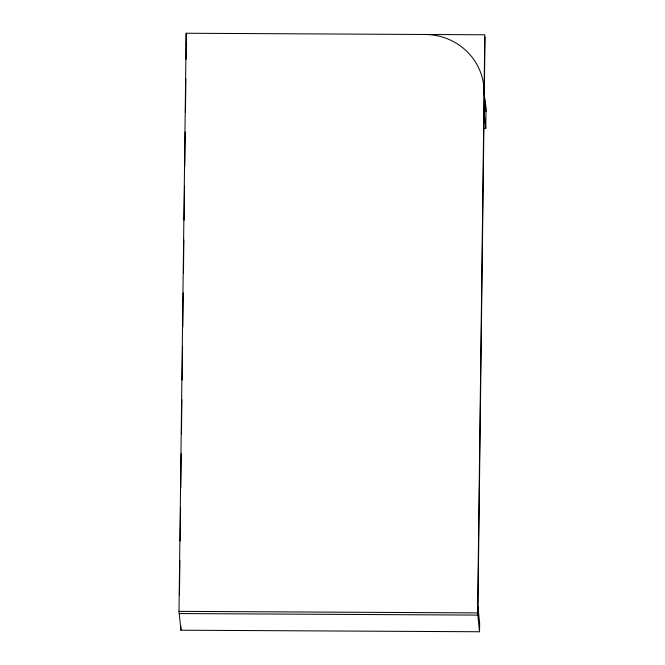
<?xml version="1.0" encoding="UTF-8"?>
<svg xmlns="http://www.w3.org/2000/svg" width="665" height="665" viewBox="0 0 665 665"><rect width="100%" height="100%" fill="white"/><g stroke="black" fill="none" stroke-linecap="round" stroke-linejoin="round"><path stroke-width="1" d="M179.001 611.359L186.183 33.25L484.793 34.788L477.62 612.897L479.531 631.75L180.922 630.212L179.001 611.359L477.62 612.897M179.459 594.876L179.891 560.512M180.132 540.903L180.548 507.611M180.789 487.969L181.213 453.663M181.462 434.004L181.886 399.715M182.127 380.031L182.543 346.806M182.784 327.097L183.208 292.849M183.457 273.149L183.864 239.915M184.114 220.24L184.538 185.942M184.779 166.3L185.211 131.978M185.452 112.352L185.868 79.044M186.109 59.318L186.183 33.25M180.922 630.212L180.963 626.463M485.018 36.991L477.844 615.092L179.226 613.554M479.531 631.75L479.64 623.321L477.944 606.663M483.854 128.303L485.783 128.32L485.999 111.454A59.75 57.788 -5.8 0 0 485.126 100.914M485.999 111.454L484.078 92.601A59.75 57.788 -5.8 0 0 425.076 34.48M484.095 111.662L485.783 128.32M186.3 43.882L186.499 45.843M484.511 97.955A59.75 57.788 -5.8 0 1 484.835 99.426M483.788 86.5A59.75 57.788 -5.8 0 1 484.303 94.796"/></g></svg>
